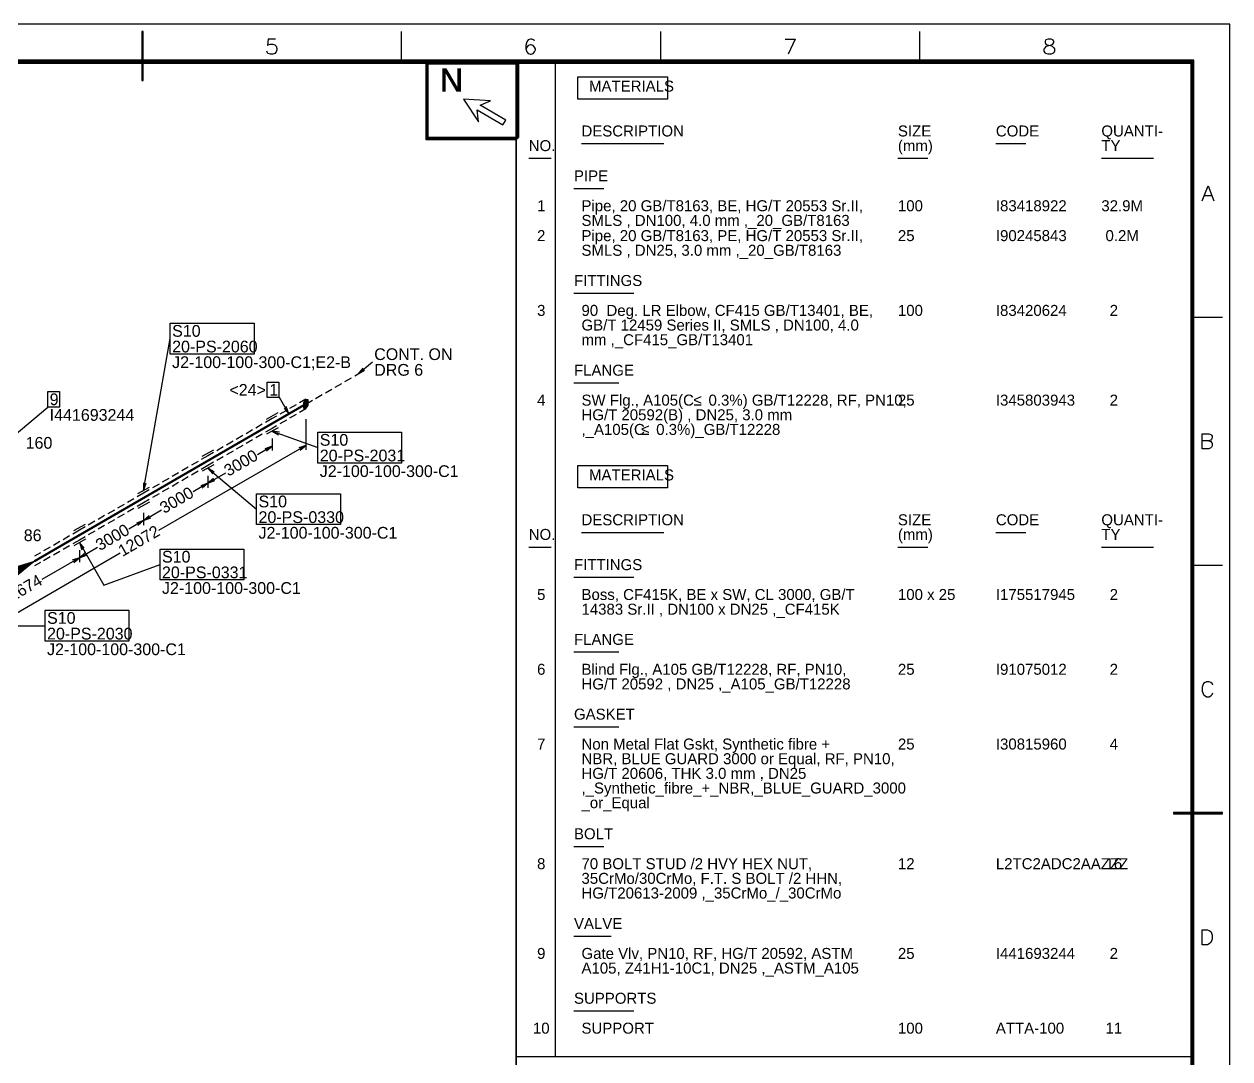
# Model space of a CAD drawing. Extents: x 0 to 594, y 0 to 420.
# Drawn here: x 273 to 594, y 144.6 to 420 of the extents above; entities that cross this region are included whole.
import ezdxf

# ---------------------------------------------------------------- set-up
doc = ezdxf.new("R2010")
doc.units = 0
doc.linetypes.add('GT110', pattern=[3, 2, -1])
doc.styles.add('HTX1', font='O8116901', dxfattribs={"width": 1.02})
doc.styles.add('HTX2', font='FLB16901', dxfattribs={"width": 1.02, "bigfont": 'EXX11901'})

msp = doc.modelspace()

# ---------------------------------------------------------------- linework, layer by layer
at = {"layer": 'GT_1', "flags": 128}
for points in [[(0, 0), (594, 0), (594, 420), (0, 420), (0, 0)], [(304.3, 405), (304.7, 405), (304.7, 418), (304.3, 418), (304.3, 405)], [(304.5, 405), (304.5, 418)], [(304.5, 410), (304.5, 418)], [(373.5, 410), (373.5, 418)], [(442.5, 410), (442.5, 418)], [(511.5, 410), (511.5, 418)], [(339.9, 416), (338, 416), (337.8, 414.3), (338, 414.5), (338.6, 414.7), (339.2, 414.7), (339.7, 414.5), (340.1, 414.1), (340.3, 413.5), (340.3, 413.2), (340.1, 412.6), (339.7, 412.2), (339.2, 412), (338.6, 412), (338, 412.2), (337.8, 412.4), (337.6, 412.8)], [(408.9, 415.5), (408.7, 415.8), (408.2, 416), (407.8, 416), (407.2, 415.8), (406.8, 415.3), (406.6, 414.3), (406.6, 413.4), (406.8, 412.6), (407.2, 412.2), (407.8, 412), (408, 412), (408.5, 412.2), (408.9, 412.6), (409.1, 413.2), (409.1, 413.4), (408.9, 413.9), (408.5, 414.3), (408, 414.5), (407.8, 414.5), (407.2, 414.3), (406.8, 413.9), (406.6, 413.4)], [(475.6, 416), (478.3, 416), (476.4, 412)], [(545.6, 416), (545, 415.8), (544.8, 415.5), (544.8, 415.1), (545, 414.7), (545.4, 414.5), (546.2, 414.3), (546.7, 414.1), (547.1, 413.7), (547.3, 413.4), (547.3, 412.8), (547.1, 412.4), (546.9, 412.2), (546.4, 412), (545.6, 412), (545, 412.2), (544.8, 412.4), (544.6, 412.8), (544.6, 413.4), (544.8, 413.7), (545.2, 414.1), (545.8, 414.3), (546.5, 414.5), (546.9, 414.7), (547.1, 415.1), (547.1, 415.5), (546.9, 415.8), (546.4, 416), (545.6, 416)], [(583.6, 409.6), (584.4, 410.4), (24.6, 410.4), (25.4, 409.6), (583.6, 409.6)], [(584.2, 410.2), (24.8, 410.2), (25, 410), (584, 410), (583.8, 409.8), (25.2, 409.8)], [(25, 10), (584, 10), (584, 85), (404, 85), (404, 410), (25, 410), (25, 10)], [(404, 409.2), (404, 389.2), (380, 389.2), (380, 409.4), (404.2, 409.4), (404.2, 389.4), (380.2, 389.4), (380.2, 409.6), (404.4, 409.6), (404.4, 389.6), (380.4, 389.6), (380.4, 409.8), (404.6, 409.8), (404.6, 389.8), (380.6, 389.8), (380.6, 410)], [(584, 85), (584, 410), (404, 410), (404, 85), (584, 85)], [(414.36, 410), (414.36, 145.24)], [(583.6, 10.4), (584.4, 9.6), (584.4, 410.4), (583.6, 409.6), (583.6, 10.4)], [(584.2, 9.8), (584.2, 410.2), (584, 410), (584, 10), (583.8, 10.2), (583.8, 409.8)], [(420.38, 405.97), (444.3, 405.97), (444.3, 400.06), (420.38, 400.06), (420.38, 405.97)], [(390, 400), (394, 394), (393.6, 397.2), (400.4, 393.2), (401.2, 394.4), (394.4, 398.4), (397.2, 399.6), (390, 400)], [(443.26, 388.12), (421.38, 388.12)], [(539.65, 388.12), (531.7, 388.12)], [(413.31, 384.22), (407.34, 384.22)], [(513.58, 384.22), (505.62, 384.22)], [(573.7, 384.22), (559.78, 384.22)], [(427.33, 376.19), (419.38, 376.19)], [(586.6, 373), (588.2, 377), (589.7, 373)], [(587.2, 374.4), (589.1, 374.4)], [(435.29, 348.33), (419.38, 348.33)], [(311.9, 340.4), (334.2, 340.4), (334.2, 332.2), (311.9, 332.2), (311.9, 340.4)], [(584, 342), (592, 342)], [(304.8, 295.9), (311.9, 336.3)], [(361.9, 326.9), (365.7, 330.1)], [(363.2, 328.4), (361.9, 326.9), (363.6, 327.9)], [(337.7, 324.7), (340.8, 324.7), (340.8, 320.6), (337.7, 320.6), (337.7, 324.7)], [(431.31, 324.45), (419.38, 324.45)], [(279.3, 322.2), (282.4, 322.2), (282.4, 318.1), (279.3, 318.1), (279.3, 322.2)], [(260.1, 302), (279.3, 318.1)], [(343.5, 316.3), (341, 320.6)], [(342.2, 317.8), (343.5, 316.3), (342.8, 318.2)], [(348.6, 320), (348, 320.1), (347.4, 319.3), (347.4, 317.8), (348, 317.7), (348.6, 318.5), (348.6, 320)], [(347.4, 319.2), (348.6, 319.2)], [(347.4, 319), (348.6, 319)], [(347.4, 318.8), (348.6, 318.8)], [(347.4, 318.6), (348.6, 318.6)], [(347.4, 318.4), (348.52, 318.4)], [(347.4, 318.2), (348.38, 318.2)], [(347.4, 318), (348.23, 318)], [(347.4, 317.8), (348.07, 317.8)], [(347.48, 319.4), (348.6, 319.4)], [(347.62, 319.6), (348.6, 319.6)], [(347.77, 319.8), (348.6, 319.8)], [(347.93, 320), (348.6, 320)], [(337.5, 314.9), (340.6, 316.6)], [(348, 314.9), (348, 306.7)], [(340.6, 312.6), (337.5, 310.9)], [(341, 311.4), (339, 311.7), (340.7, 310.7)], [(339, 311.7), (351.2, 307.3)], [(351.2, 311.4), (373.5, 311.4), (373.5, 303.2), (351.2, 303.2), (351.2, 311.4)], [(339, 309.7), (339, 306.5)], [(586.6, 307), (586.6, 311), (588.4, 311), (588.9, 310.8), (589.1, 310.6), (589.3, 310.3), (589.3, 309.9), (589.1, 309.5), (588.9, 309.3), (588.4, 309.1), (586.6, 309.1)], [(588.4, 309.1), (588.9, 308.9), (589.1, 308.7), (589.3, 308.4), (589.3, 307.8), (589.1, 307.4), (588.9, 307.2), (588.4, 307), (586.6, 307)], [(348, 307.9), (308.8, 285.2)], [(320.4, 305), (323.5, 306.7)], [(339, 307.7), (335.1, 305.4)], [(337.5, 306.4), (339, 307.7), (337.1, 307)], [(346.5, 306.6), (348, 307.9), (346.1, 307.2)], [(323.5, 302.7), (320.4, 301)], [(323.6, 300.8), (321.9, 301.8), (323.2, 300.3)], [(321.9, 301.8), (334.9, 290.9)], [(420.38, 302.5), (444.3, 302.5), (444.3, 296.59), (420.38, 296.59), (420.38, 302.5)], [(321.9, 297.8), (326.7, 300.6)], [(321.9, 299.8), (321.9, 296.6)], [(321.9, 299.8), (321.9, 296.6)], [(323.4, 299.1), (321.9, 297.8), (323.8, 298.5)], [(303.3, 295.1), (306.4, 296.8)], [(304.8, 297.9), (304.8, 295.9), (305.5, 297.8)], [(321.9, 297.8), (318, 295.5)], [(320.4, 296.5), (321.9, 297.8), (320, 297.1)], [(306.4, 292.8), (303.3, 291.1)], [(334.9, 295), (357.2, 295), (357.2, 286.8), (334.9, 286.8), (334.9, 295)], [(304.8, 287.9), (309.6, 290.7)], [(304.8, 289.9), (304.8, 286.7)], [(304.8, 289.9), (304.8, 286.7)], [(306.3, 289.2), (304.8, 287.9), (306.7, 288.6)], [(286.2, 285.2), (289.3, 286.9)], [(304.8, 287.9), (300.9, 285.6)], [(303.3, 286.6), (304.8, 287.9), (302.9, 287.2)], [(289.3, 282.9), (286.2, 281.2)], [(443.26, 284.65), (421.38, 284.65)], [(539.65, 284.65), (531.7, 284.65)], [(258.4, 256), (298.6, 279.3)], [(289, 280.5), (287.7, 282), (288.4, 280.1)], [(287.7, 282), (294.2, 270.7), (309.2, 276.2)], [(287.7, 278), (292.5, 280.8)], [(287.7, 280), (287.7, 276.8)], [(287.7, 280), (287.7, 276.8)], [(289.2, 279.3), (287.7, 278), (289.6, 278.7)], [(309.2, 280.3), (331.5, 280.3), (331.5, 272.1), (309.2, 272.1), (309.2, 280.3)], [(413.31, 280.75), (407.34, 280.75)], [(513.58, 280.75), (505.62, 280.75)], [(573.7, 280.75), (559.78, 280.75)], [(270.3, 275.4), (275.8, 277.1), (270.3, 272.6)], [(270.3, 273.9), (275.8, 277.1)], [(270.3, 275.2), (275.3, 276.8), (270.3, 272.7)], [(270.3, 275.1), (274.7, 276.5), (270.3, 272.8)], [(270.3, 274.9), (274.2, 276.1), (270.3, 273)], [(287.7, 278), (277.7, 272.2)], [(286.2, 276.7), (287.7, 278), (285.8, 277.3)], [(270.3, 274.7), (273.7, 275.9), (270.3, 273.2)], [(270.3, 274.5), (273.1, 275.5), (270.3, 273.4)], [(584, 276), (592, 276)], [(435.29, 272.72), (419.38, 272.72)], [(278.6, 264), (300.9, 264), (300.9, 255.8), (278.6, 255.8), (278.6, 264)], [(249.6, 259.9), (278.6, 259.9)], [(431.31, 252.82), (419.38, 252.82)], [(589.5, 244.1), (589.3, 244.5), (588.9, 244.8), (588.5, 245), (587.8, 245), (587.4, 244.8), (587, 244.5), (586.8, 244.1), (586.6, 243.5), (586.6, 242.5), (586.8, 242), (587, 241.6), (587.4, 241.2), (587.8, 241), (588.5, 241), (588.9, 241.2), (589.3, 241.6), (589.5, 242)], [(431.31, 232.92), (419.38, 232.92)], [(579, 210.2), (579, 209.8), (592, 209.8), (592, 210.2), (579, 210.2)], [(579, 210), (592, 210)], [(584, 210), (592, 210)], [(427.33, 201.08), (419.38, 201.08)], [(429.32, 177.21), (419.38, 177.21)], [(586.6, 175), (586.6, 179), (588, 179), (588.5, 178.8), (588.9, 178.5), (589.1, 178.1), (589.3, 177.5), (589.3, 176.5), (589.1, 176), (588.9, 175.6), (588.5, 175.2), (588, 175), (586.6, 175)], [(435.29, 157.31), (419.38, 157.31)], [(404, 145.24), (584, 145.24)]]:
    msp.add_lwpolyline(points, dxfattribs=at)
at = {"layer": 'GT_1', "linetype": 'GT110', "flags": 128}
for points in [[(348, 318.9), (361.9, 326.9)], [(348, 320.2), (339, 315)], [(339, 315), (321.9, 305.1)], [(348, 317.6), (339, 312.4)], [(339, 312.4), (321.9, 302.5)], [(321.9, 305.1), (304.8, 295.2)], [(321.9, 302.5), (304.8, 292.6)], [(304.8, 295.2), (287.7, 285.3)], [(304.8, 292.6), (287.7, 282.7)], [(287.7, 285.3), (275.8, 278.4)], [(287.7, 282.7), (275.8, 275.8)]]:
    msp.add_lwpolyline(points, dxfattribs=at)
at = {"layer": 'GT_1', "const_width": 0.6, "flags": 128}
for points in [[(339, 313.7), (348, 318.9)], [(321.9, 303.8), (339, 313.7)], [(304.8, 293.9), (321.9, 303.8)], [(287.7, 284), (304.8, 293.9)], [(275.8, 277.1), (287.7, 284)]]:
    msp.add_lwpolyline(points, dxfattribs=at)

# ---------------------------------------------------------------- texts
at = {"layer": 'GT_1', "width": 1.02}
for s, height, style, p in [('N', 6.25, 'HTX1', (383.6, 402)), ('N', 6.25, 'HTX1', (383.8, 402)), ('MATERIALS', 2.925, 'HTX1', (423.39, 402.04)), ('DESCRIPTION', 2.925, 'HTX1', (421.38, 390.1)), ('SIZE', 2.925, 'HTX1', (505.62, 390.1)), ('CODE', 2.925, 'HTX1', (531.7, 390.1)), ('QUANTI-', 2.925, 'HTX1', (559.78, 390.1)), ('NO.', 2.925, 'HTX1', (407.34, 386.2)), ('(mm)', 2.925, 'HTX1', (505.62, 386.2)), ('TY', 2.925, 'HTX1', (559.78, 386.2)), ('PIPE', 2.925, 'HTX1', (419.38, 378.16)), ('  1', 2.925, 'HTX1', (407.34, 370.2)), ('Pipe, 20 GB/T8163, BE, HG/T 20553 Sr.II,', 2.925, 'HTX1', (421.38, 370.2)), ('100', 2.925, 'HTX1', (505.62, 370.2)), ('I83418922', 2.925, 'HTX1', (531.7, 370.2)), ('32.9M', 2.925, 'HTX1', (559.78, 370.2)), ('SMLS , DN100, 4.0 mm ,_20_GB/T8163', 2.925, 'HTX1', (421.38, 366.3)), ('  2', 2.925, 'HTX1', (407.34, 362.25)), ('Pipe, 20 GB/T8163, PE, HG/T 20553 Sr.II,', 2.925, 'HTX1', (421.38, 362.25)), ('25', 2.925, 'HTX1', (505.62, 362.25)), ('I90245843', 2.925, 'HTX1', (531.7, 362.25)), (' 0.2M', 2.925, 'HTX1', (559.78, 362.25)), ('SMLS , DN25, 3.0 mm ,_20_GB/T8163', 2.925, 'HTX1', (421.38, 358.35)), ('FITTINGS', 2.925, 'HTX1', (419.38, 350.31)), ('  3', 2.925, 'HTX1', (407.34, 342.35)), ('90  Deg. LR Elbow, CF415 GB/T13401, BE,', 2.925, 'HTX1', (421.38, 342.35)), ('100', 2.925, 'HTX1', (505.62, 342.35)), ('I83420624', 2.925, 'HTX1', (531.7, 342.35)), ('  2', 2.925, 'HTX1', (559.78, 342.35)), ('GB/T 12459 Series II, SMLS , DN100, 4.0', 2.925, 'HTX1', (421.38, 338.45)), ('S10', 3.125, 'HTX1', (312.4, 336.8)), ('mm ,_CF415_GB/T13401', 2.925, 'HTX1', (421.38, 334.55)), ('20-PS-2060', 3.125, 'HTX1', (312.4, 332.63)), ('J2-100-100-300-C1;E2-B', 3.125, 'HTX1', (312.4, 328.47)), ('CONT. ON', 3.125, 'HTX1', (366.2, 330.6)), ('DRG 6', 3.125, 'HTX1', (366.2, 326.43)), ('FLANGE', 2.925, 'HTX1', (419.38, 326.43)), ('<24>', 3.125, 'HTX1', (327.64, 321.1)), ('1', 3.12, 'HTX1', (338.27, 321.1)), ('9', 3.12, 'HTX1', (279.8, 318.6)), ('  4', 2.925, 'HTX1', (407.34, 318.47)), ('SW Flg., A105(C', 2.925, 'HTX1', (421.38, 318.47)), ('≤', 2.92, 'HTX2', (451.22, 318.47)), ('0.3%%037) GB/T12228, RF, PN10,', 2.925, 'HTX1', (455.2, 318.47)), ('25', 2.925, 'HTX1', (505.62, 318.47)), ('I345803943', 2.925, 'HTX1', (531.7, 318.47)), ('  2', 2.925, 'HTX1', (559.78, 318.47)), ('I441693244', 3.125, 'HTX1', (279.8, 314.43)), ('HG/T 20592(B) , DN25, 3.0 mm', 2.925, 'HTX1', (421.38, 314.57)), (',_A105(C', 2.925, 'HTX1', (421.38, 310.67)), ('≤', 2.92, 'HTX2', (437.3, 310.67)), ('0.3%%037)_GB/T12228', 2.925, 'HTX1', (441.27, 310.67)), ('160', 3.125, 'HTX1', (273.4, 307)), ('S10', 3.125, 'HTX1', (351.7, 307.8)), ('20-PS-2031', 3.125, 'HTX1', (351.7, 303.63)), ('J2-100-100-300-C1', 3.125, 'HTX1', (351.7, 299.47)), ('MATERIALS', 2.925, 'HTX1', (423.39, 298.57)), ('S10', 3.125, 'HTX1', (335.4, 291.4)), ('20-PS-0330', 3.125, 'HTX1', (335.4, 287.23)), ('DESCRIPTION', 2.925, 'HTX1', (421.38, 286.63)), ('SIZE', 2.925, 'HTX1', (505.62, 286.63)), ('CODE', 2.925, 'HTX1', (531.7, 286.63)), ('QUANTI-', 2.925, 'HTX1', (559.78, 286.63)), ('J2-100-100-300-C1', 3.125, 'HTX1', (335.4, 283.07)), ('NO.', 2.925, 'HTX1', (407.34, 282.73)), ('(mm)', 2.925, 'HTX1', (505.62, 282.73)), ('86', 3.125, 'HTX1', (272.9, 282.4)), ('TY', 2.925, 'HTX1', (559.78, 282.73)), ('S10', 3.125, 'HTX1', (309.7, 276.7)), ('FITTINGS', 2.925, 'HTX1', (419.38, 274.69)), ('20-PS-0331', 3.125, 'HTX1', (309.7, 272.53)), ('J2-100-100-300-C1', 3.125, 'HTX1', (309.7, 268.37)), ('  5', 2.925, 'HTX1', (407.34, 266.74)), ('Boss, CF415K, BE x SW, CL 3000, GB/T', 2.925, 'HTX1', (421.38, 266.74)), ('100 x 25', 2.925, 'HTX1', (505.62, 266.74)), ('I175517945', 2.925, 'HTX1', (531.7, 266.74)), ('  2', 2.925, 'HTX1', (559.78, 266.74)), ('S10', 3.125, 'HTX1', (279.1, 260.4)), ('14383 Sr.II , DN100 x DN25 ,_CF415K', 2.925, 'HTX1', (421.38, 262.83)), ('20-PS-2030', 3.125, 'HTX1', (279.1, 256.23)), ('FLANGE', 2.925, 'HTX1', (419.38, 254.8)), ('J2-100-100-300-C1', 3.125, 'HTX1', (279.1, 252.07)), ('  6', 2.925, 'HTX1', (407.34, 246.84)), ('Blind Flg., A105 GB/T12228, RF, PN10,', 2.925, 'HTX1', (421.38, 246.84)), ('25', 2.925, 'HTX1', (505.62, 246.84)), ('I91075012', 2.925, 'HTX1', (531.7, 246.84)), ('  2', 2.925, 'HTX1', (559.78, 246.84)), ('HG/T 20592 , DN25 ,_A105_GB/T12228', 2.925, 'HTX1', (421.38, 242.94)), ('GASKET', 2.925, 'HTX1', (419.38, 234.9)), ('  7', 2.925, 'HTX1', (407.34, 226.94)), ('Non Metal Flat Gskt, Synthetic fibre +', 2.925, 'HTX1', (421.38, 226.94)), ('25', 2.925, 'HTX1', (505.62, 226.94)), ('I30815960', 2.925, 'HTX1', (531.7, 226.94)), ('  4', 2.925, 'HTX1', (559.78, 226.94)), ('NBR, BLUE GUARD 3000 or Equal, RF, PN10,', 2.925, 'HTX1', (421.38, 223.04)), ('HG/T 20606, THK 3.0 mm , DN25', 2.925, 'HTX1', (421.38, 219.14)), (',_Synthetic_fibre_+_NBR,_BLUE_GUARD_3000', 2.925, 'HTX1', (421.38, 215.24)), ('_or_Equal', 2.925, 'HTX1', (421.38, 211.34)), ('BOLT', 2.925, 'HTX1', (419.38, 203.06)), ('  8', 2.925, 'HTX1', (407.34, 195.1)), ('70 BOLT STUD /2 HVY HEX NUT,', 2.925, 'HTX1', (421.38, 195.1)), ('12', 2.925, 'HTX1', (505.62, 195.1)), ('L2TC2ADC2AAZZZ', 2.925, 'HTX1', (531.7, 195.1)), (' 16', 2.925, 'HTX1', (559.78, 195.1)), ('35CrMo/30CrMo, F.T. S BOLT /2 HHN,', 2.925, 'HTX1', (421.38, 191.2)), ('HG/T20613-2009 ,_35CrMo_/_30CrMo', 2.925, 'HTX1', (421.38, 187.3)), ('VALVE', 2.925, 'HTX1', (419.38, 179.18)), ('  9', 2.925, 'HTX1', (407.34, 171.22)), ('Gate Vlv, PN10, RF, HG/T 20592, ASTM', 2.925, 'HTX1', (421.38, 171.22)), ('25', 2.925, 'HTX1', (505.62, 171.22)), ('I441693244', 2.925, 'HTX1', (531.7, 171.22)), ('  2', 2.925, 'HTX1', (559.78, 171.22)), ('A105, Z41H1-10C1, DN25 ,_ASTM_A105', 2.925, 'HTX1', (421.38, 167.32)), ('SUPPORTS', 2.925, 'HTX1', (419.38, 159.29)), (' 10', 2.925, 'HTX1', (407.34, 151.33)), ('SUPPORT', 2.925, 'HTX1', (421.38, 151.33)), ('100', 2.925, 'HTX1', (505.62, 151.33)), ('ATTA-100', 2.925, 'HTX1', (531.7, 151.33)), (' 11', 2.925, 'HTX1', (559.78, 151.33))]:
    msp.add_text(s, height=height, dxfattribs=dict(at, style=style)).set_placement(p)
at = {"layer": 'GT_1', "style": 'HTX1', "width": 1.02}
for s, p in [('3000', (327.36, 299.52)), ('3000', (310.26, 289.62)), ('3000', (293.16, 279.73)), ('12072', (299.19, 278.19)), ('2674', (269.96, 266.27))]:
    msp.add_text(s, height=3.125, rotation=30, dxfattribs=at).set_placement(p)

doc.saveas('drawing.dxf')
